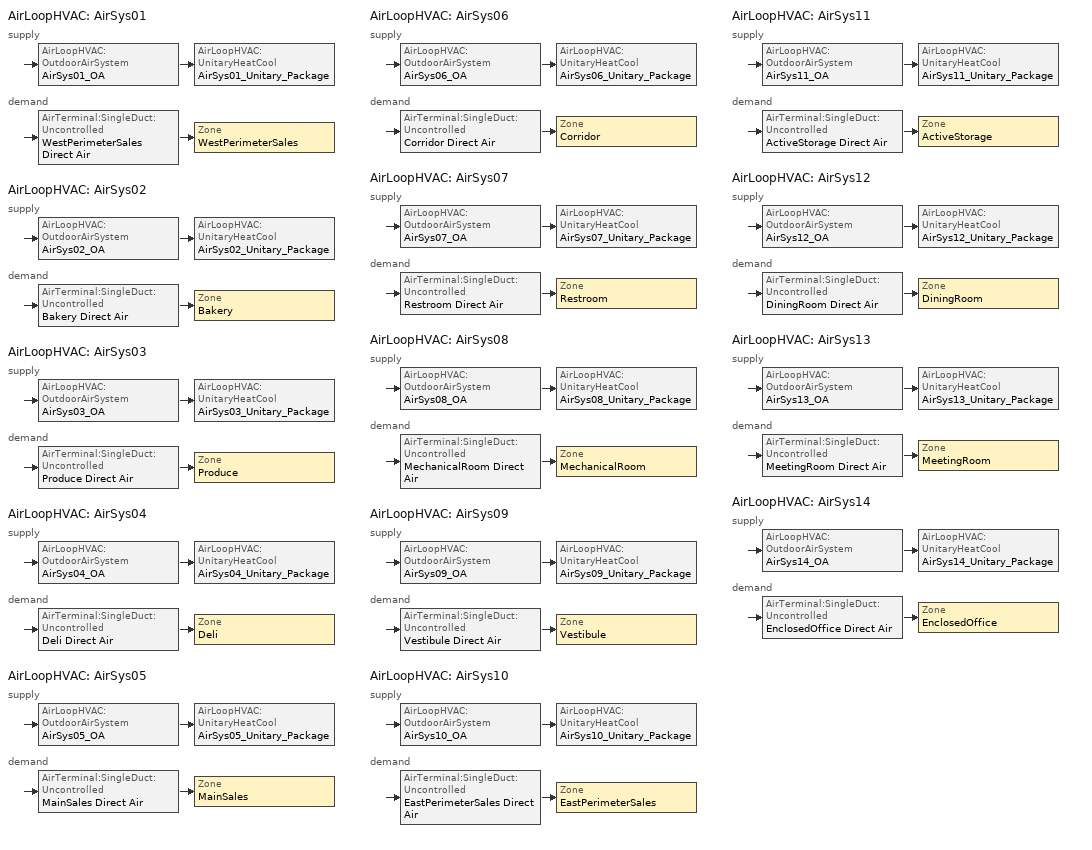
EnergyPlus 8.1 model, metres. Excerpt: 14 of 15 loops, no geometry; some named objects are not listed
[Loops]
AirLoopHVAC 'AirSys01'
 supply: AirLoopHVAC:OutdoorAirSystem 'AirSys01_OA' > AirLoopHVAC:UnitaryHeatCool 'AirSys01_Unitary_Package'
 demand: AirTerminal:SingleDuct:Uncontrolled 'WestPerimeterSales Direct Air' > Zone 'WestPerimeterSales'
AirLoopHVAC 'AirSys02'
 supply: AirLoopHVAC:OutdoorAirSystem 'AirSys02_OA' > AirLoopHVAC:UnitaryHeatCool 'AirSys02_Unitary_Package'
 demand: AirTerminal:SingleDuct:Uncontrolled 'Bakery Direct Air' > Zone 'Bakery'
AirLoopHVAC 'AirSys03'
 supply: AirLoopHVAC:OutdoorAirSystem 'AirSys03_OA' > AirLoopHVAC:UnitaryHeatCool 'AirSys03_Unitary_Package'
 demand: AirTerminal:SingleDuct:Uncontrolled 'Produce Direct Air' > Zone 'Produce'
AirLoopHVAC 'AirSys04'
 supply: AirLoopHVAC:OutdoorAirSystem 'AirSys04_OA' > AirLoopHVAC:UnitaryHeatCool 'AirSys04_Unitary_Package'
 demand: AirTerminal:SingleDuct:Uncontrolled 'Deli Direct Air' > Zone 'Deli'
AirLoopHVAC 'AirSys05'
 supply: AirLoopHVAC:OutdoorAirSystem 'AirSys05_OA' > AirLoopHVAC:UnitaryHeatCool 'AirSys05_Unitary_Package'
 demand: AirTerminal:SingleDuct:Uncontrolled 'MainSales Direct Air' > Zone 'MainSales'
AirLoopHVAC 'AirSys06'
 supply: AirLoopHVAC:OutdoorAirSystem 'AirSys06_OA' > AirLoopHVAC:UnitaryHeatCool 'AirSys06_Unitary_Package'
 demand: AirTerminal:SingleDuct:Uncontrolled 'Corridor Direct Air' > Zone 'Corridor'
AirLoopHVAC 'AirSys07'
 supply: AirLoopHVAC:OutdoorAirSystem 'AirSys07_OA' > AirLoopHVAC:UnitaryHeatCool 'AirSys07_Unitary_Package'
 demand: AirTerminal:SingleDuct:Uncontrolled 'Restroom Direct Air' > Zone 'Restroom'
AirLoopHVAC 'AirSys08'
 supply: AirLoopHVAC:OutdoorAirSystem 'AirSys08_OA' > AirLoopHVAC:UnitaryHeatCool 'AirSys08_Unitary_Package'
 demand: AirTerminal:SingleDuct:Uncontrolled 'MechanicalRoom Direct Air' > Zone 'MechanicalRoom'
AirLoopHVAC 'AirSys09'
 supply: AirLoopHVAC:OutdoorAirSystem 'AirSys09_OA' > AirLoopHVAC:UnitaryHeatCool 'AirSys09_Unitary_Package'
 demand: AirTerminal:SingleDuct:Uncontrolled 'Vestibule Direct Air' > Zone 'Vestibule'
AirLoopHVAC 'AirSys10'
 supply: AirLoopHVAC:OutdoorAirSystem 'AirSys10_OA' > AirLoopHVAC:UnitaryHeatCool 'AirSys10_Unitary_Package'
 demand: AirTerminal:SingleDuct:Uncontrolled 'EastPerimeterSales Direct Air' > Zone 'EastPerimeterSales'
AirLoopHVAC 'AirSys11'
 supply: AirLoopHVAC:OutdoorAirSystem 'AirSys11_OA' > AirLoopHVAC:UnitaryHeatCool 'AirSys11_Unitary_Package'
 demand: AirTerminal:SingleDuct:Uncontrolled 'ActiveStorage Direct Air' > Zone 'ActiveStorage'
AirLoopHVAC 'AirSys12'
 supply: AirLoopHVAC:OutdoorAirSystem 'AirSys12_OA' > AirLoopHVAC:UnitaryHeatCool 'AirSys12_Unitary_Package'
 demand: AirTerminal:SingleDuct:Uncontrolled 'DiningRoom Direct Air' > Zone 'DiningRoom'
AirLoopHVAC 'AirSys13'
 supply: AirLoopHVAC:OutdoorAirSystem 'AirSys13_OA' > AirLoopHVAC:UnitaryHeatCool 'AirSys13_Unitary_Package'
 demand: AirTerminal:SingleDuct:Uncontrolled 'MeetingRoom Direct Air' > Zone 'MeetingRoom'
AirLoopHVAC 'AirSys14'
 supply: AirLoopHVAC:OutdoorAirSystem 'AirSys14_OA' > AirLoopHVAC:UnitaryHeatCool 'AirSys14_Unitary_Package'
 demand: AirTerminal:SingleDuct:Uncontrolled 'EnclosedOffice Direct Air' > Zone 'EnclosedOffice'
[Sizing:Zone] Zone Cooling Design Supply Air Temperature Input Method=SupplyAirTemperature; Zone Cooling Design Supply Air Temperature {C}=14; Zone Heating Design Supply Air Temperature Input Method=SupplyAirTemperature; Zone Heating Design Supply Air Temperature {C}=40; Zone Cooling Design Supply Air Humidity Ratio {kgWater/kgDryAir}=0.0085; Zone Heating Design Supply Air Humidity Ratio {kgWater/kgDryAir}=0.008; Cooling Design Air Flow Method=DesignDay; Cooling Minimum Air Flow Fraction=0; Heating Design Air Flow Method=DesignDay; Heating Design Air Flow Rate {m3/s}=0
Name | Design Specification Outdoor Air Object
WestPerimeterSales | SZ DSOA WestPerimeterSales
Bakery | SZ DSOA Bakery
Produce | SZ DSOA Produce
Deli | SZ DSOA Deli
MainSales | SZ DSOA MainSales
Corridor | SZ DSOA Corridor
Restroom | SZ DSOA Restroom
MechanicalRoom | SZ DSOA MechanicalRoom
Vestibule | SZ DSOA Vestibule
EastPerimeterSales | SZ DSOA EastPerimeterSales
ActiveStorage | SZ DSOA ActiveStorage
DiningRoom | SZ DSOA DiningRoom
MeetingRoom | SZ DSOA MeetingRoom
EnclosedOffice | SZ DSOA EnclosedOffice
[DesignSpecification:OutdoorAir] Outdoor Air Method=Sum; Outdoor Air Flow Air Changes per Hour {1/hr}=0; Outdoor Air Flow Rate Fraction Schedule=MinOA_MotorizedDamper_Sched
Name | Outdoor Air Flow per Person {m3/s-person} | Outdoor Air Flow per Zone Floor Area {m3/s-m2} | Outdoor Air Flow per Zone {m3/s}
SZ DSOA WestPerimeterSales; SZ DSOA Produce; SZ DSOA MainSales; SZ DSOA EastPerimeterSales | 0 | 0.0015 | 0
SZ DSOA Bakery; SZ DSOA Deli | 0.0075 | 0 | 4.27112
SZ DSOA Corridor; SZ DSOA Vestibule | 0 | 0.00025 | 0
SZ DSOA Restroom | 0 | 0.0052 | 0
SZ DSOA MechanicalRoom | 0 | 0 | 0
SZ DSOA ActiveStorage | 0 | 0.00075 | 0
SZ DSOA DiningRoom; SZ DSOA MeetingRoom; SZ DSOA EnclosedOffice | 0.01 | 0 | 0
[ZoneControl:Thermostat] Control Type Schedule=Dual Zone Control Type Sched; Control Object Type 1=ThermostatSetpoint:DualSetpoint
Name | Zone or ZoneList | Control Name 1
WestPerimeterSales Thermostat | WestPerimeterSales | WestPerimeterSales DualSPSched
Bakery Thermostat | Bakery | Bakery DualSPSched
Produce Thermostat | Produce | Produce DualSPSched
Deli Thermostat | Deli | Deli DualSPSched
MainSales Thermostat | MainSales | MainSales DualSPSched
Corridor Thermostat | Corridor | Corridor DualSPSched
Restroom Thermostat | Restroom | Restroom DualSPSched
MechanicalRoom Thermostat | MechanicalRoom | MechanicalRoom DualSPSched
Vestibule Thermostat | Vestibule | Vestibule DualSPSched
EastPerimeterSales Thermostat | EastPerimeterSales | EastPerimeterSales DualSPSched
ActiveStorage Thermostat | ActiveStorage | ActiveStorage DualSPSched
DiningRoom Thermostat | DiningRoom | DiningRoom DualSPSched
MeetingRoom Thermostat | MeetingRoom | MeetingRoom DualSPSched
EnclosedOffice Thermostat | EnclosedOffice | EnclosedOffice DualSPSched
[ThermostatSetpoint:DualSetpoint]
Name | Heating Setpoint Temperature Schedule | Cooling Setpoint Temperature Schedule
WestPerimeterSales DualSPSched; Bakery DualSPSched; Produce DualSPSched; Deli DualSPSched; MainSales DualSPSched; Corridor DualSPSched; Restroom DualSPSched; MechanicalRoom DualSPSched; EastPerimeterSales DualSPSched; ActiveStorage DualSPSched; DiningRoom DualSPSched; MeetingRoom DualSPSched; EnclosedOffice DualSPSched | HtgSetP_Sch | ClgSetP_Sch
Vestibule DualSPSched | Vestibule_HtgSetP_Sch | Vestibule_ClgSetP_Sch
[Zone equipment]
WestPerimeterSales: WestPerimeterSales Direct Air
Bakery: Bakery Direct Air, Bakery Exhaust Fan
Produce: Produce Direct Air
Deli: Deli Direct Air, Deli Exhaust Fan
MainSales: MainSales Direct Air
Corridor: Corridor Direct Air
Restroom: Restroom Direct Air
MechanicalRoom: MechanicalRoom Direct Air
Vestibule: Vestibule Direct Air
EastPerimeterSales: EastPerimeterSales Direct Air
ActiveStorage: ActiveStorage Direct Air
DiningRoom: DiningRoom Direct Air
MeetingRoom: MeetingRoom Direct Air
EnclosedOffice: EnclosedOffice Direct Air
[AirTerminal:SingleDuct:Uncontrolled] Availability Schedule=ALWAYS_ON; Maximum Air Flow Rate {m3/s}=AUTOSIZE
WestPerimeterSales Direct Air; Bakery Direct Air; Produce Direct Air; Deli Direct Air; MainSales Direct Air; Corridor Direct Air; Restroom Direct Air; MechanicalRoom Direct Air; Vestibule Direct Air; EastPerimeterSales Direct Air; ActiveStorage Direct Air; DiningRoom Direct Air; MeetingRoom Direct Air; EnclosedOffice Direct Air
[SetpointManager:SingleZone:Reheat] Control Variable=Temperature; Minimum Supply Air Temperature {C}=10; Maximum Supply Air Temperature {C}=50
Name | Control Zone | Setpoint Node or NodeList
SupAirTemp MngrWestPerimeterSales | WestPerimeterSales | AirSys01 Supply Equipment Outlet Node
SupAirTemp MngrBakery | Bakery | AirSys02 Supply Equipment Outlet Node
SupAirTemp MngrProduce | Produce | AirSys03 Supply Equipment Outlet Node
SupAirTemp MngrDeli | Deli | AirSys04 Supply Equipment Outlet Node
SupAirTemp MngrMainSales | MainSales | AirSys05 Supply Equipment Outlet Node
SupAirTemp MngrCorridor | Corridor | AirSys06 Supply Equipment Outlet Node
SupAirTemp MngrRestroom | Restroom | AirSys07 Supply Equipment Outlet Node
SupAirTemp MngrMechanicalRoom | MechanicalRoom | AirSys08 Supply Equipment Outlet Node
SupAirTemp MngrVestibule | Vestibule | AirSys09 Supply Equipment Outlet Node
SupAirTemp MngrEastPerimeterSales | EastPerimeterSales | AirSys10 Supply Equipment Outlet Node
SupAirTemp MngrActiveStorage | ActiveStorage | AirSys11 Supply Equipment Outlet Node
SupAirTemp MngrDiningRoom | DiningRoom | AirSys12 Supply Equipment Outlet Node
SupAirTemp MngrMeetingRoom | MeetingRoom | AirSys13 Supply Equipment Outlet Node
SupAirTemp MngrEnclosedOffice | EnclosedOffice | AirSys14 Supply Equipment Outlet Node
[Fan:ZoneExhaust] Availability Schedule=MinOA_MotorizedDamper_Sched; Fan Total Efficiency=0.45; Pressure Rise {Pa}=125; Maximum Flow Rate {m3/s}=4.27112
Bakery Exhaust Fan; Deli Exhaust Fan
[AirLoopHVAC] Design Supply Air Flow Rate {m3/s}=AUTOSIZE
AirSys01; AirSys02; AirSys03; AirSys04; AirSys05; AirSys06; AirSys07; AirSys08; AirSys09; AirSys10; AirSys11; AirSys12; AirSys13; AirSys14
[Sizing:System] Type of Load to Size On=Sensible; Design Outdoor Air Flow Rate {m3/s}=AUTOSIZE; Minimum System Air Flow Ratio=1; Preheat Design Temperature {C}=7; Preheat Design Humidity Ratio {kgWater/kgDryAir}=0.008; Precool Design Temperature {C}=12.8; Precool Design Humidity Ratio {kgWater/kgDryAir}=0.008; Central Cooling Design Supply Air Temperature {C}=12.8; Central Heating Design Supply Air Temperature {C}=40; Sizing Option=NonCoincident; 100% Outdoor Air in Cooling=No; 100% Outdoor Air in Heating=No; Central Cooling Design Supply Air Humidity Ratio {kgWater/kgDryAir}=0.0085; Central Heating Design Supply Air Humidity Ratio {kgWater/kgDryAir}=0.008; Cooling Design Air Flow Method=DesignDay; Cooling Design Air Flow Rate {m3/s}=0; Heating Design Air Flow Method=DesignDay; Heating Design Air Flow Rate {m3/s}=0; System Outdoor Air Method=ZoneSum
AirSys01; AirSys02; AirSys03; AirSys04; AirSys05; AirSys06; AirSys07; AirSys08; AirSys09; AirSys10; AirSys11; AirSys12; AirSys13; AirSys14
[SetpointManager:MixedAir] Control Variable=Temperature
Name | Setpoint Node or NodeList
AirSys01_OAMixed Air Temp Manager | AirSys01_OA-AirSys01_Unitary_PackageNode
AirSys02_OAMixed Air Temp Manager | AirSys02_OA-AirSys02_Unitary_PackageNode
AirSys03_OAMixed Air Temp Manager | AirSys03_OA-AirSys03_Unitary_PackageNode
AirSys04_OAMixed Air Temp Manager | AirSys04_OA-AirSys04_Unitary_PackageNode
AirSys05_OAMixed Air Temp Manager | AirSys05_OA-AirSys05_Unitary_PackageNode
AirSys06_OAMixed Air Temp Manager | AirSys06_OA-AirSys06_Unitary_PackageNode
AirSys07_OAMixed Air Temp Manager | AirSys07_OA-AirSys07_Unitary_PackageNode
AirSys08_OAMixed Air Temp Manager | AirSys08_OA-AirSys08_Unitary_PackageNode
AirSys09_OAMixed Air Temp Manager | AirSys09_OA-AirSys09_Unitary_PackageNode
AirSys10_OAMixed Air Temp Manager | AirSys10_OA-AirSys10_Unitary_PackageNode
AirSys11_OAMixed Air Temp Manager | AirSys11_OA-AirSys11_Unitary_PackageNode
AirSys12_OAMixed Air Temp Manager | AirSys12_OA-AirSys12_Unitary_PackageNode
AirSys13_OAMixed Air Temp Manager | AirSys13_OA-AirSys13_Unitary_PackageNode
AirSys14_OAMixed Air Temp Manager | AirSys14_OA-AirSys14_Unitary_PackageNode
[Controller:OutdoorAir] Minimum Outdoor Air Flow Rate {m3/s}=AUTOSIZE; Maximum Outdoor Air Flow Rate {m3/s}=AUTOSIZE; Economizer Control Type=DifferentialDryBulb; Economizer Control Action Type=ModulateFlow; Economizer Maximum Limit Dry-Bulb Temperature {C}=28; Economizer Maximum Limit Enthalpy {J/kg}=64000; Economizer Minimum Limit Dry-Bulb Temperature {C}=-100; Lockout Type=NoLockout; Minimum Limit Type=FixedMinimum; Minimum Outdoor Air Schedule=MinOA_MotorizedDamper_Sched
Name | Mechanical Ventilation Controller
AirSys01_OA_Controller | AirSys01_OAMechanical Ventilation
AirSys02_OA_Controller | AirSys02_OAMechanical Ventilation
AirSys03_OA_Controller | AirSys03_OAMechanical Ventilation
AirSys04_OA_Controller | AirSys04_OAMechanical Ventilation
AirSys05_OA_Controller | AirSys05_OAMechanical Ventilation
AirSys06_OA_Controller | AirSys06_OAMechanical Ventilation
AirSys07_OA_Controller | AirSys07_OAMechanical Ventilation
AirSys08_OA_Controller | AirSys08_OAMechanical Ventilation
AirSys09_OA_Controller | AirSys09_OAMechanical Ventilation
AirSys10_OA_Controller | AirSys10_OAMechanical Ventilation
AirSys11_OA_Controller | AirSys11_OAMechanical Ventilation
AirSys12_OA_Controller | AirSys12_OAMechanical Ventilation
AirSys13_OA_Controller | AirSys13_OAMechanical Ventilation
AirSys14_OA_Controller | AirSys14_OAMechanical Ventilation
[Controller:MechanicalVentilation] Availability Schedule=ALWAYS_ON; Demand Controlled Ventilation=No; System Outdoor Air Method=VentilationRateProcedure
Name | Zone Name 1 | Design Specification Outdoor Air Object Name 1 | Design Specification Zone Air Distribution Object Name 1
AirSys01_OAMechanical Ventilation | WestPerimeterSales | SZ DSOA WestPerimeterSales | CM DSZAD WestPerimeterSales
AirSys02_OAMechanical Ventilation | Bakery | SZ DSOA Bakery | CM DSZAD Bakery
AirSys03_OAMechanical Ventilation | Produce | SZ DSOA Produce | CM DSZAD Produce
AirSys04_OAMechanical Ventilation | Deli | SZ DSOA Deli | CM DSZAD Deli
AirSys05_OAMechanical Ventilation | MainSales | SZ DSOA MainSales | CM DSZAD MainSales
AirSys06_OAMechanical Ventilation | Corridor | SZ DSOA Corridor | CM DSZAD Corridor
AirSys07_OAMechanical Ventilation | Restroom | SZ DSOA Restroom | CM DSZAD Restroom
AirSys08_OAMechanical Ventilation | MechanicalRoom | SZ DSOA MechanicalRoom | CM DSZAD MechanicalRoom
AirSys09_OAMechanical Ventilation | Vestibule | SZ DSOA Vestibule | CM DSZAD Vestibule
AirSys10_OAMechanical Ventilation | EastPerimeterSales | SZ DSOA EastPerimeterSales | CM DSZAD EastPerimeterSales
AirSys11_OAMechanical Ventilation | ActiveStorage | SZ DSOA ActiveStorage | CM DSZAD ActiveStorage
AirSys12_OAMechanical Ventilation | DiningRoom | SZ DSOA DiningRoom | CM DSZAD DiningRoom
AirSys13_OAMechanical Ventilation | MeetingRoom | SZ DSOA MeetingRoom | CM DSZAD MeetingRoom
AirSys14_OAMechanical Ventilation | EnclosedOffice | SZ DSOA EnclosedOffice | CM DSZAD EnclosedOffice
[DesignSpecification:ZoneAirDistribution] Zone Air Distribution Effectiveness in Cooling Mode=1; Zone Air Distribution Effectiveness in Heating Mode=1
CM DSZAD WestPerimeterSales; CM DSZAD Bakery; CM DSZAD Produce; CM DSZAD Deli; CM DSZAD MainSales; CM DSZAD Corridor; CM DSZAD Restroom; CM DSZAD MechanicalRoom; CM DSZAD Vestibule; CM DSZAD EastPerimeterSales; CM DSZAD ActiveStorage; CM DSZAD DiningRoom; CM DSZAD MeetingRoom; CM DSZAD EnclosedOffice
[AirLoopHVAC:UnitaryHeatCool] Availability Schedule=ALWAYS_ON; Supply Air Fan Operating Mode Schedule=AlWAYS_ON; Maximum Supply Air Temperature {C}=AUTOSIZE; Supply Air Flow Rate During Cooling Operation {m3/s}=AUTOSIZE; Supply Air Flow Rate During Heating Operation {m3/s}=AUTOSIZE; Supply Air Flow Rate When No Cooling or Heating is Needed {m3/s}=AUTOSIZE; Fan Placement=BlowThrough; Dehumidification Control Type=CoolReheat
Name | Controlling Zone or Thermostat Location | Supply Fan | Heating Coil | Cooling Coil | Reheat Coil
AirSys01_Unitary_Package | WestPerimeterSales | AirSys01_Unitary_Package_fan | AirSys01_Unitary_Package_HeatCoil | AirSys01_Unitary_Package_CoolCoil | AirSys01_Unitary_Package_ReheatCoil
AirSys02_Unitary_Package | Bakery | AirSys02_Unitary_Package_fan | AirSys02_Unitary_Package_HeatCoil | AirSys02_Unitary_Package_CoolCoil | AirSys02_Unitary_Package_ReheatCoil
AirSys03_Unitary_Package | Produce | AirSys03_Unitary_Package_fan | AirSys03_Unitary_Package_HeatCoil | AirSys03_Unitary_Package_CoolCoil | AirSys03_Unitary_Package_ReheatCoil
AirSys04_Unitary_Package | Deli | AirSys04_Unitary_Package_fan | AirSys04_Unitary_Package_HeatCoil | AirSys04_Unitary_Package_CoolCoil | AirSys04_Unitary_Package_ReheatCoil
AirSys05_Unitary_Package | MainSales | AirSys05_Unitary_Package_fan | AirSys05_Unitary_Package_HeatCoil | AirSys05_Unitary_Package_CoolCoil | AirSys05_Unitary_Package_ReheatCoil
AirSys06_Unitary_Package | Corridor | AirSys06_Unitary_Package_fan | AirSys06_Unitary_Package_HeatCoil | AirSys06_Unitary_Package_CoolCoil | AirSys06_Unitary_Package_ReheatCoil
AirSys07_Unitary_Package | Restroom | AirSys07_Unitary_Package_fan | AirSys07_Unitary_Package_HeatCoil | AirSys07_Unitary_Package_CoolCoil | AirSys07_Unitary_Package_ReheatCoil
AirSys08_Unitary_Package | MechanicalRoom | AirSys08_Unitary_Package_fan | AirSys08_Unitary_Package_HeatCoil | AirSys08_Unitary_Package_CoolCoil | AirSys08_Unitary_Package_ReheatCoil
AirSys09_Unitary_Package | Vestibule | AirSys09_Unitary_Package_fan | AirSys09_Unitary_Package_HeatCoil | AirSys09_Unitary_Package_CoolCoil | AirSys09_Unitary_Package_ReheatCoil
AirSys10_Unitary_Package | EastPerimeterSales | AirSys10_Unitary_Package_fan | AirSys10_Unitary_Package_HeatCoil | AirSys10_Unitary_Package_CoolCoil | AirSys10_Unitary_Package_ReheatCoil
AirSys11_Unitary_Package | ActiveStorage | AirSys11_Unitary_Package_fan | AirSys11_Unitary_Package_HeatCoil | AirSys11_Unitary_Package_CoolCoil | AirSys11_Unitary_Package_ReheatCoil
AirSys12_Unitary_Package | DiningRoom | AirSys12_Unitary_Package_fan | AirSys12_Unitary_Package_HeatCoil | AirSys12_Unitary_Package_CoolCoil | AirSys12_Unitary_Package_ReheatCoil
AirSys13_Unitary_Package | MeetingRoom | AirSys13_Unitary_Package_fan | AirSys13_Unitary_Package_HeatCoil | AirSys13_Unitary_Package_CoolCoil | AirSys13_Unitary_Package_ReheatCoil
AirSys14_Unitary_Package | EnclosedOffice | AirSys14_Unitary_Package_fan | AirSys14_Unitary_Package_HeatCoil | AirSys14_Unitary_Package_CoolCoil | AirSys14_Unitary_Package_ReheatCoil
[Fan:OnOff] Availability Schedule=HVACOperationSchd; Fan Total Efficiency=0.318; Pressure Rise {Pa}=530; Maximum Flow Rate {m3/s}=AUTOSIZE; Motor Efficiency=0.9; Motor In Airstream Fraction=1
AirSys01_Unitary_Package_fan; AirSys02_Unitary_Package_fan; AirSys03_Unitary_Package_fan; AirSys04_Unitary_Package_fan; AirSys05_Unitary_Package_fan; AirSys06_Unitary_Package_fan; AirSys07_Unitary_Package_fan; AirSys08_Unitary_Package_fan; AirSys09_Unitary_Package_fan; AirSys10_Unitary_Package_fan; AirSys11_Unitary_Package_fan; AirSys12_Unitary_Package_fan; AirSys13_Unitary_Package_fan; AirSys14_Unitary_Package_fan
[Coil:Heating:Gas] Availability Schedule=ALWAYS_ON; Gas Burner Efficiency=0.8; Nominal Capacity {W}=AUTOSIZE
AirSys01_Unitary_Package_HeatCoil; AirSys02_Unitary_Package_HeatCoil; AirSys03_Unitary_Package_HeatCoil; AirSys04_Unitary_Package_HeatCoil; AirSys05_Unitary_Package_HeatCoil; AirSys06_Unitary_Package_HeatCoil; AirSys07_Unitary_Package_HeatCoil; AirSys08_Unitary_Package_HeatCoil; AirSys09_Unitary_Package_HeatCoil; AirSys10_Unitary_Package_HeatCoil; AirSys11_Unitary_Package_HeatCoil; AirSys12_Unitary_Package_HeatCoil; AirSys13_Unitary_Package_HeatCoil; AirSys14_Unitary_Package_HeatCoil
[Coil:Cooling:DX:SingleSpeed] Availability Schedule=ALWAYS_ON; Gross Rated Total Cooling Capacity {W}=AUTOSIZE; Gross Rated Sensible Heat Ratio=AUTOSIZE; Gross Rated Cooling COP {W/W}=3.69; Rated Air Flow Rate {m3/s}=AUTOSIZE; Total Cooling Capacity Function of Temperature Curve=Cool-Cap-fT; Total Cooling Capacity Function of Flow Fraction Curve=ConstantCubic; Energy Input Ratio Function of Temperature Curve=Cool-EIR-fT; Energy Input Ratio Function of Flow Fraction Curve=ConstantCubic; Part Load Fraction Correlation Curve=Cool-PLF-fPLR
AirSys01_Unitary_Package_CoolCoil; AirSys02_Unitary_Package_CoolCoil; AirSys03_Unitary_Package_CoolCoil; AirSys04_Unitary_Package_CoolCoil; AirSys05_Unitary_Package_CoolCoil; AirSys06_Unitary_Package_CoolCoil; AirSys07_Unitary_Package_CoolCoil; AirSys08_Unitary_Package_CoolCoil; AirSys09_Unitary_Package_CoolCoil; AirSys10_Unitary_Package_CoolCoil; AirSys11_Unitary_Package_CoolCoil; AirSys12_Unitary_Package_CoolCoil; AirSys13_Unitary_Package_CoolCoil; AirSys14_Unitary_Package_CoolCoil
[Coil:Heating:Electric] Availability Schedule=Always_On; Efficiency=1; Nominal Capacity {W}=AutoSize
AirSys01_Unitary_Package_ReheatCoil; AirSys02_Unitary_Package_ReheatCoil; AirSys03_Unitary_Package_ReheatCoil; AirSys04_Unitary_Package_ReheatCoil; AirSys05_Unitary_Package_ReheatCoil; AirSys06_Unitary_Package_ReheatCoil; AirSys07_Unitary_Package_ReheatCoil; AirSys08_Unitary_Package_ReheatCoil; AirSys09_Unitary_Package_ReheatCoil; AirSys10_Unitary_Package_ReheatCoil; AirSys11_Unitary_Package_ReheatCoil; AirSys12_Unitary_Package_ReheatCoil; AirSys13_Unitary_Package_ReheatCoil; AirSys14_Unitary_Package_ReheatCoil
[Refrigeration:CaseAndWalkInList]
Name | Case or WalkIn Name 1 | Case or WalkIn Name 2 | Case or WalkIn Name 3 | Case or WalkIn Name 4 | Case or WalkIn Name 5 | Case or WalkIn Name 6 | Case or WalkIn Name 7 | Case or WalkIn Name 8 | Case or WalkIn Name 9 | Case or WalkIn Name 10 | Case or WalkIn Name 11 | Case or WalkIn Name 12 | Case or WalkIn Name 13 | Case or WalkIn Name 14 | Case or WalkIn Name 15 | Case or WalkIn Name 16 | Case or WalkIn Name 17
Rack A Case and Walk-In List | A00 Offset Case | A01 Ice Cream Reach-Ins | A02 Ice Cream Reach-Ins | A03 Ice Cream Reach-Ins | A04 Ice Cream Coffins | A05 Grocery Freezer
Rack B Case and Walk-In List | B00 Offset Case | B01 Frozen Food Reach-Ins | B02 Frozen Food Reach-Ins | B03 Frozen Food Reach-Ins | B04 Bakery Freezer
Rack C Case and Walk-In List | C00 Offset Case | C01 Deli Cases | C02 Deli Cases | C03 Deli Cases | C04 Dairy Cases | C05 Dairy Cases | C06 Meat Cases | C07 Meat Cases | C08 Meat Cases | C09 Service Meat Cases | C10 Dairy Cooler | C11 Beer Cooler
Rack D Case and Walk-In List | D00 Offset Case | D01 Beverage Cases | D02 Service Deli Cases | D03 Salad Cases | D04 Produce Cases | D05 Produce Cases | D06 Produce Islands | D07 Floral Cases | D08 Service Bakery Cases | D09 Prepared Foods Cases | D10 Prepared Foods Cases | D11 Meat Cooler | D12 Meat Prep | D13 Bloom Box | D14 Deli Cooler | D15 Produce Cooler | D16 Fish Cooler
[Refrigeration:Case] Availability Schedule=Always_On; Zone=MainSales; Rated Ambient Temperature {C}=23.9; Rated Ambient Relative Humidity {percent}=55; Latent Case Credit Curve Type=DewpointMethod; Case Lighting Schedule=Always_On; Under Case HVAC Return Air Fraction=0
Name | Rated Total Cooling Capacity per Unit Length {W/m} | Rated Latent Heat Ratio | Rated Runtime Fraction | Case Length {m} | Case Operating Temperature {C} | Latent Case Credit Curve | Standard Case Fan Power per Unit Length {W/m} | Operating Case Fan Power per Unit Length {W/m} | Standard Case Lighting Power per Unit Length {W/m} | Installed Case Lighting Power per Unit Length {W/m} | Fraction of Lighting Energy to Case | Case Anti-Sweat Heater Power per Unit Length {W/m} | Minimum Anti-Sweat Heater Power per Unit Length {W/m} | Anti-Sweat Heater Control Type | Fraction of Anti-Sweat Heater Energy to Case | Case Defrost Power per Unit Length {W/m} | Case Defrost Type | Case Defrost Schedule | Case Defrost Drip-Down Schedule | Defrost Energy Correction Curve Type | Defrost Energy Correction Curve | Refrigerated Case Restocking Schedule | Case Credit Fraction Schedule | Design Evaporator Temperature or Brine Inlet Temperature {C}
A01 Ice Cream Reach-Ins | 617.5 | 0.1 | 0.85 | 14.6 | -24.4 | Glass Door Latent Curve | 70.2 | 70.2 | 99.1 | 99.1 | 0.5 | 286.9 | 286.9 | Constant | 0.7 | 1221.5 | ElectricwithTemperatureTermination | A01 Defrost Sch | A01 Drip-Down Sch | DewpointMethod | Glass Door Defrost Curve | Always_Off | Always_On | -28.3
A02 Ice Cream Reach-Ins | 617.5 | 0.1 | 0.85 | 14.6 | -24.4 | Glass Door Latent Curve | 70.2 | 70.2 | 99.1 | 99.1 | 0.5 | 286.9 | 286.9 | Constant | 0.7 | 1221.5 | ElectricwithTemperatureTermination | A02 Defrost Sch | A02 Drip-Down Sch | DewpointMethod | Glass Door Defrost Curve | Always_Off | Always_On | -28.3
A03 Ice Cream Reach-Ins | 617.5 | 0.1 | 0.85 | 14.6 | -24.4 | Glass Door Latent Curve | 70.2 | 70.2 | 99.1 | 99.1 | 0.5 | 286.9 | 286.9 | Constant | 0.7 | 1221.5 | ElectricwithTemperatureTermination | A03 Defrost Sch | A03 Drip-Down Sch | DewpointMethod | Glass Door Defrost Curve | Always_Off | Always_On | -28.3
A04 Ice Cream Coffins | 695.5 | 0.15 | 0.85 | 2.4 | -24.4 | Coffin Latent Curve | 23.6 | 23.6 | 0 | 0 | 0.5 | 254.6 | 254.6 | Constant | 0.7 | 1430.4 | ElectricwithTemperatureTermination | A04 Defrost Sch | A04 Drip-Down Sch | DewpointMethod | Coffin Defrost Curve | Always_Off | Always_On | -28.9
B01 Frozen Food Reach-Ins | 583.8 | 0.1 | 0.85 | 13.8 | -20.6 | Glass Door Latent Curve | 70.2 | 70.2 | 99.1 | 99.1 | 0.5 | 286.9 | 286.9 | Constant | 0.7 | 1221.5 | ElectricwithTemperatureTermination | B01 Defrost Sch | B01 Drip-Down Sch | DewpointMethod | Glass Door Defrost Curve | Always_Off | Always_On | -23.9
B02 Frozen Food Reach-Ins | 583.8 | 0.1 | 0.85 | 13.8 | -20.6 | Glass Door Latent Curve | 70.2 | 70.2 | 99.1 | 99.1 | 0.5 | 286.9 | 286.9 | Constant | 0.7 | 1221.5 | ElectricwithTemperatureTermination | B02 Defrost Sch | B02 Drip-Down Sch | DewpointMethod | Glass Door Defrost Curve | Always_Off | Always_On | -23.9
B03 Frozen Food Reach-Ins | 583.8 | 0.1 | 0.85 | 13.8 | -20.6 | Glass Door Latent Curve | 70.2 | 70.2 | 99.1 | 99.1 | 0.5 | 286.9 | 286.9 | Constant | 0.7 | 1221.5 | ElectricwithTemperatureTermination | B03 Defrost Sch | B03 Drip-Down Sch | DewpointMethod | Glass Door Defrost Curve | Always_Off | Always_On | -23.9
C01 Deli Cases | 1437.5 | 0.3 | 0.85 | 8.5 | -0.6 | Open Latent Curve | 43.1 | 43.1 | 72.6 | 72.6 | 0.5 | 0 | 0 | None | 0.7 | 0 | OffCycle | C01 Defrost Sch | C01 Drip-Down Sch | None |  | Always_Off | Always_On | -6.1
C02 Deli Cases | 1437.5 | 0.3 | 0.85 | 8.5 | -0.6 | Open Latent Curve | 43.1 | 43.1 | 72.6 | 72.6 | 0.5 | 0 | 0 | None | 0.7 | 0 | OffCycle | C02 Defrost Sch | C02 Drip-Down Sch | None |  | Always_Off | Always_On | -6.1
C03 Deli Cases | 1437.5 | 0.3 | 0.85 | 8.5 | -0.6 | Open Latent Curve | 43.1 | 43.1 | 72.6 | 72.6 | 0.5 | 0 | 0 | None | 0.7 | 0 | OffCycle | C03 Defrost Sch | C03 Drip-Down Sch | None |  | Always_Off | Always_On | -6.1
C04 Dairy Cases | 1437.5 | 0.3 | 0.85 | 7.3 | -0.6 | Open Latent Curve | 43.1 | 43.1 | 72.6 | 72.6 | 0.5 | 0 | 0 | None | 0.7 | 0 | OffCycle | C04 Defrost Sch | C04 Drip-Down Sch | None |  | Always_Off | Always_On | -6.1
C05 Dairy Cases | 1437.5 | 0.3 | 0.85 | 6.1 | -0.6 | Open Latent Curve | 43.1 | 43.1 | 72.6 | 72.6 | 0.5 | 0 | 0 | None | 0.7 | 0 | OffCycle | C05 Defrost Sch | C05 Drip-Down Sch | None |  | Always_Off | Always_On | -6.1
C06 Meat Cases | 1437.5 | 0.3 | 0.85 | 6.1 | -0.6 | Open Latent Curve | 43.1 | 43.1 | 72.6 | 72.6 | 0.5 | 0 | 0 | None | 0.7 | 0 | OffCycle | C06 Defrost Sch | C06 Drip-Down Sch | None |  | Always_Off | Always_On | -6.1
C07 Meat Cases | 1437.5 | 0.3 | 0.85 | 6.1 | -0.6 | Open Latent Curve | 43.1 | 43.1 | 72.6 | 72.6 | 0.5 | 0 | 0 | None | 0.7 | 0 | OffCycle | C07 Defrost Sch | C07 Drip-Down Sch | None |  | Always_Off | Always_On | -6.1
C08 Meat Cases | 1274 | 0.3 | 0.85 | 6.1 | -2.2 | Open Latent Curve | 86.1 | 86.1 | 72.6 | 72.6 | 0.5 | 0 | 0 | None | 0.7 | 0 | OffCycle | C08 Defrost Sch | C08 Drip-Down Sch | None |  | Always_Off | Always_On | -7.8
C09 Service Meat Cases | 403.8 | 0.1 | 0.85 | 6.1 | -4.4 | Glass Door Latent Curve | 32 | 32 | 71.4 | 71.4 | 0.5 | 0 | 0 | None | 0.7 | 0 | OffCycle | C09 Defrost Sch | C09 Drip-Down Sch | None |  | Always_Off | Always_On | -7.8
D01 Beverage Cases | 1437.5 | 0.3 | 0.85 | 4.9 | -0.6 | Open Latent Curve | 43.1 | 43.1 | 72.6 | 72.6 | 0.5 | 0 | 0 | None | 0.7 | 0 | OffCycle | D01 Defrost Sch | D01 Drip-Down Sch | None |  | Always_Off | Always_On | -6.1
D02 Service Deli Cases | 403.8 | 0.1 | 0.85 | 13.4 | -4.4 | Glass Door Latent Curve | 32 | 32 | 71.4 | 71.4 | 0.5 | 0 | 0 | None | 0.7 | 0 | OffCycle | D02 Defrost Sch | D02 Drip-Down Sch | None |  | Always_Off | Always_On | -7.8
D03 Salad Cases | 1437.5 | 0.3 | 0.85 | 7.3 | -0.6 | Open Latent Curve | 43.1 | 43.1 | 72.6 | 72.6 | 0.5 | 0 | 0 | None | 0.7 | 0 | OffCycle | D03 Defrost Sch | D03 Drip-Down Sch | None |  | Always_Off | Always_On | -6.1
D04 Produce Cases | 1437.5 | 0.3 | 0.85 | 7.3 | -0.6 | Open Latent Curve | 43.1 | 43.1 | 72.6 | 72.6 | 0.5 | 0 | 0 | None | 0.7 | 0 | OffCycle | D04 Defrost Sch | D04 Drip-Down Sch | None |  | Always_Off | Always_On | -6.1
D05 Produce Cases | 1475.9 | 0.3 | 0.85 | 7.3 | -1.7 | Open Latent Curve | 86.1 | 86.1 | 72.6 | 72.6 | 0.5 | 0 | 0 | None | 0.7 | 0 | OffCycle | D05 Defrost Sch | D05 Drip-Down Sch | None |  | Always_Off | Always_On | -6.1
D06 Produce Islands | 1182.7 | 0.15 | 0.85 | 11 | 1.1 | Coffin Latent Curve | 50.9 | 50.9 | 0 | 0 | 0.5 | 0 | 0 | None | 0.7 | 0 | OffCycle | D06 Defrost Sch | D06 Drip-Down Sch | None |  | Always_Off | Always_On | -6.1
D07 Floral Cases | 1437.5 | 0.3 | 0.85 | 3.7 | -0.6 | Open Latent Curve | 43.1 | 43.1 | 72.6 | 72.6 | 0.5 | 0 | 0 | None | 0.7 | 0 | OffCycle | D07 Defrost Sch | D07 Drip-Down Sch | None |  | Always_Off | Always_On | -6.1
D08 Service Bakery Cases | 403.8 | 0.1 | 0.85 | 2.4 | -4.4 | Glass Door Latent Curve | 32 | 32 | 71.4 | 71.4 | 0.5 | 0 | 0 | None | 0.7 | 0 | OffCycle | D08 Defrost Sch | D08 Drip-Down Sch | None |  | Always_Off | Always_On | -7.8
D09 Prepared Foods Cases | 1139.4 | 0.3 | 0.85 | 8.5 | -2.8 | Open Latent Curve | 32 | 32 | 72.6 | 72.6 | 0.5 | 36.9 | 36.9 | None | 0.7 | 0 | OffCycle | D09 Defrost Sch | D09 Drip-Down Sch | None |  | Always_Off | Always_On | -6.1
D10 Prepared Foods Cases | 1139.4 | 0.3 | 0.85 | 8.5 | -2.8 | Open Latent Curve | 32 | 32 | 72.6 | 72.6 | 0.5 | 36.9 | 36.9 | None | 0.7 | 0 | OffCycle | D10 Defrost Sch | D10 Drip-Down Sch | None |  | Always_Off | Always_On | -6.1
A00 Offset Case; B00 Offset Case | 1 | 0 | 1 | 1 | -27.8 | Glass Door Latent Curve | 0 | 0 | 0 | 0 | 0 | 0 | 0 | None | 0 | 0 | None |  |  | None |  |  |  | -32.8
C00 Offset Case; D00 Offset Case | 1 | 0 | 1 | 1 | -3.9 | Glass Door Latent Curve | 0 | 0 | 0 | 0 | 0 | 0 | 0 | None | 0 | 0 | None |  |  | None |  |  |  | -8.9
[Refrigeration:WalkIn] Availability Schedule=Always_On; Rated Circulation Fan Power {W}=0; Lighting Schedule=Always_On; Temperature Termination Defrost Fraction to Ice=0.7; Restocking Schedule=Always_Off; Glass Reach In Door U Value Facing Zone 1 {W/m2-K}=2.27; Height of Stocking Doors Facing Zone 1 {m}=2.1
Name | Rated Coil Cooling Capacity {W} | Operating Temperature {C} | Rated Cooling Source Temperature {C} | Rated Total Heating Power {W} | Heating Power Schedule | Rated Cooling Coil Fan Power {W} | Rated Total Lighting Power {W} | Defrost Type | Defrost Control Type | Defrost Schedule | Defrost Drip-Down Schedule | Defrost Power {W} | Insulated Floor Surface Area {m2} | Insulated Floor U-Value {W/m2-K} | Zone Name 1 | Total Insulated Surface Area Facing Zone 1 {m2} | Insulated Surface U-Value Facing Zone 1 {W/m2-K} | Area of Glass Reach In Doors Facing Zone 1 {m2} | Height of Glass Reach In Doors Facing Zone 1 {m} | Area of Stocking Doors Facing Zone 1 {m2} | Stocking Door U Value Facing Zone 1 {W/m2-K} | Stocking Door Opening Schedule Name Facing Zone 1 | Stocking Door Opening Protection Type Facing Zone 1 | Glass Reach In Door Opening Schedule Name Facing Zone 1
A05 Grocery Freezer | 8826 | -26.1 | -31.7 | 242 | Always_Off | 825 | 258.75 | Electric | TemperatureTermination | A05 Defrost Sch | A05 Drip-Down Sch | 7750 | 48.1 | 0.2 | ActiveStorage | 138.5 | 0.18 | 0 | 0 | 3.3 | 0.18 | Walk-In Door Sch | StripCurtain
B04 Bakery Freezer | 3030 | -26.1 | -31.7 | 242 | Always_Off | 488 | 61.75 | Electric | TemperatureTermination | B04 Defrost Sch | B04 Drip-Down Sch | 3600 | 11.5 | 0.2 | Bakery | 52.6 | 0.18 | 0 | 0 | 3.3 | 0.18 | Walk-In Door Sch | None
C10 Dairy Cooler | 12626 | -3.9 | 1.7 | 0 |  | 680 | 331.378 | OffCycle | TimeSchedule | C10 Defrost Sch | C10 Drip-Down Sch | 0 | 61.6 | 2.27 | ActiveStorage | 165.1 | 0.23 | 19 | 1.8 | 3.3 | 0.23 | Walk-In Door Sch | StripCurtain | Always_Off
C11 Beer Cooler | 10460 | -3.9 | 1.7 | 0 |  | 408 | 238.63 | OffCycle | TimeSchedule | C11 Defrost Sch | C11 Drip-Down Sch | 0 | 44.3 | 2.27 | ActiveStorage | 139.6 | 0.23 | 17.6 | 1.8 | 3.3 | 0.23 | Always_Off | StripCurtain | Always_Off
D11 Meat Cooler | 7284 | -3.9 | 1.7 | 0 |  | 550 | 203 | Electric | TemperatureTermination | D11 Defrost Sch | D11 Drip-Down Sch | 5350 | 37.7 | 2.27 | ActiveStorage | 116.2 | 0.23 | 0 | 0 | 3.3 | 0.23 | Walk-In Door Sch | StripCurtain
D12 Meat Prep | 9594 | -3.9 | 12.8 | 0 |  | 540 | 300 | OffCycle | TimeSchedule | D12 Defrost Sch | D12 Drip-Down Sch | 0 | 55.7 | 2.27 | Deli | 147.1 | 0.23 | 0 | 0 | 6.5 | 0.23 | Walk-In Door Sch | StripCurtain
D13 Bloom Box | 2026 | -3.9 | 1.7 | 0 |  | 244 | 33.335 | Electric | TemperatureTermination | D13 Defrost Sch | D13 Drip-Down Sch | 1800 | 6.2 | 2.27 | ActiveStorage | 36.6 | 0.23 | 0 | 0 | 3.3 | 0.23 | Walk-In Door Sch | StripCurtain
D14 Deli Cooler | 3006 | -3.9 | 1.7 | 0 |  | 136 | 58.7475 | OffCycle | TimeSchedule | D14 Defrost Sch | D14 Drip-Down Sch | 0 | 10.9 | 2.27 | Deli | 52.6 | 0.23 | 0 | 0 | 3.3 | 0.23 | Walk-In Door Sch | StripCurtain
D15 Produce Cooler | 7071 | -3.9 | 1.7 | 0 |  | 340 | 201.108 | OffCycle | TimeSchedule | D15 Defrost Sch | D15 Drip-Down Sch | 0 | 37.3 | 2.27 | ActiveStorage | 112.1 | 0.23 | 0 | 0 | 6.5 | 0.23 | Walk-In Door Sch | StripCurtain
D16 Fish Cooler | 2158 | -3.9 | 1.7 | 0 |  | 244 | 36.75 | Electric | TemperatureTermination | D16 Defrost Sch | D16 Drip-Down Sch | 1800 | 6.9 | 2.27 | ActiveStorage | 38.7 | 0.23 | 0 | 0 | 3.3 | 0.23 | Walk-In Door Sch | StripCurtain
[Refrigeration:System] Minimum Condensing Temperature {C}=26.7; Refrigeration System Working Fluid Type=R404A; Suction Temperature Control Type=ConstantSuctionTemperature; Sum UA Suction Piping {W/K}=5.8; Suction Piping Zone=MainSales; Number of Compressor Stages=1; Intercooler Type=None
Name | Refrigerated Case or Walkin or CaseAndWalkInList | Refrigeration Condenser | Compressor or CompressorList
Rack A | Rack A Case and Walk-In List | Rack A Condenser | Rack A Compressor List
Rack B | Rack B Case and Walk-In List | Rack B Condenser | Rack B Compressor List
Rack C | Rack C Case and Walk-In List | Rack C Condenser | Rack C Compressor List
Rack D | Rack D Case and Walk-In List | Rack D Condenser | Rack D Compressor List
[Refrigeration:CompressorList]
Name | Refrigeration Compressor Name 1 | Refrigeration Compressor Name 2 | Refrigeration Compressor Name 3 | Refrigeration Compressor Name 4 | Refrigeration Compressor Name 5 | Refrigeration Compressor Name 6 | Refrigeration Compressor Name 7 | Refrigeration Compressor Name 8 | Refrigeration Compressor Name 9 | Refrigeration Compressor Name 10 | Refrigeration Compressor Name 11 | Refrigeration Compressor Name 12 | Refrigeration Compressor Name 13 | Refrigeration Compressor Name 14 | Refrigeration Compressor Name 15 | Refrigeration Compressor Name 16 | Refrigeration Compressor Name 17 | Refrigeration Compressor Name 18 | Refrigeration Compressor Name 19 | Refrigeration Compressor Name 20
Rack A Compressor List | Rack A Compressor 1 | Rack A Compressor 2 | Rack A Compressor 3 | Rack A Compressor 4 | Rack A Compressor 5 | Rack A Compressor 6 | Rack A Compressor 7 | Rack A Compressor 8 | Rack A Compressor 9 | Rack A Compressor 10 | Rack A Compressor 11 | Rack A Compressor 12 | Rack A Compressor 13 | Rack A Compressor 14 | Rack A Compressor 15 | Rack A Compressor 16 | Rack A Compressor 17 | Rack A Compressor 18 | Rack A Compressor 19 | Rack A Compressor 20
Rack B Compressor List | Rack B Compressor 1 | Rack B Compressor 2 | Rack B Compressor 3 | Rack B Compressor 4 | Rack B Compressor 5 | Rack B Compressor 6 | Rack B Compressor 7 | Rack B Compressor 8 | Rack B Compressor 9 | Rack B Compressor 10 | Rack B Compressor 11 | Rack B Compressor 12 | Rack B Compressor 13 | Rack B Compressor 14 | Rack B Compressor 15 | Rack B Compressor 16 | Rack B Compressor 17 | Rack B Compressor 18 | Rack B Compressor 19 | Rack B Compressor 20
Rack C Compressor List | Rack C Compressor 1 | Rack C Compressor 2 | Rack C Compressor 3 | Rack C Compressor 4 | Rack C Compressor 5 | Rack C Compressor 6 | Rack C Compressor 7 | Rack C Compressor 8 | Rack C Compressor 9 | Rack C Compressor 10 | Rack C Compressor 11 | Rack C Compressor 12 | Rack C Compressor 13 | Rack C Compressor 14 | Rack C Compressor 15 | Rack C Compressor 16 | Rack C Compressor 17 | Rack C Compressor 18 | Rack C Compressor 19 | Rack C Compressor 20
Rack D Compressor List | Rack D Compressor 1 | Rack D Compressor 2 | Rack D Compressor 3 | Rack D Compressor 4 | Rack D Compressor 5 | Rack D Compressor 6 | Rack D Compressor 7 | Rack D Compressor 8 | Rack D Compressor 9 | Rack D Compressor 10 | Rack D Compressor 11 | Rack D Compressor 12 | Rack D Compressor 13 | Rack D Compressor 14 | Rack D Compressor 15 | Rack D Compressor 16 | Rack D Compressor 17 | Rack D Compressor 18 | Rack D Compressor 19 | Rack D Compressor 20
[Refrigeration:Condenser:AirCooled] Rated Subcooling Temperature Difference {deltaC}=0; Condenser Fan Speed Control Type=Fixed; Minimum Fan Air Flow Ratio=0.1
Name | Rated Effective Total Heat Rejection Rate Curve | Rated Fan Power {W}
Rack A Condenser | Rack A Cond Curve | 3877.33
Rack B Condenser | Rack B Cond Curve | 2804.18
Rack C Condenser | Rack C Cond Curve | 9194.47
Rack D Condenser | Rack D Cond Curve | 9808.31
[Schedule:Compact]
ALWAYS_ON: Through: 12/31, For: AllDays, Until: 24:00, 1
ALWAYS_OFF: Through: 12/31, For: AllDays, Until: 24:00, 0
HVACOperationSchd: Through: 12/31, For: Weekdays SummerDesignDay, Until: 06:00, 0, Until: 22:00, 1, Until: 24:00, 0, For: Saturday WinterDesignDay, Until: 06:00, 0, Until: 22:00, 1, Until: 24:00, 0, For: Sunday Holidays AllOtherDays, Until: 06:00, 0, Until: 22:00, 1, Until: 24:00, 0
HTGSETP_SCH: Through: 12/31, For: Weekdays WinterDesignDay, Until: 06:00, 15.6, Until: 22:00, 21, Until: 24:00, 15.6, For SummerDesignDay, Until: 24:00, 15.6, For: Saturday, Until: 06:00, 15.6, Until: 22:00, 21, Until: 24:00, 15.6, For: Sunday Holidays AllOtherDays, Until:  6:00, 15.6, Until: 22:00, 21, Until: 24:00, 15.6
CLGSETP_SCH: Through: 12/31, For: Weekdays SummerDesignDay, Until: 06:00, 30, Until: 22:00, 24, Until: 24:00, 30, For: Saturday, Until: 06:00, 30, Until: 22:00, 24, Until: 24:00, 30, For WinterDesignDay, Until: 24:00, 30, For: Sunday Holidays AllOtherDays, Until: 6:00, 30, Until: 22:00, 24, Until: 24:00, 30
MinOA_MotorizedDamper_Sched: Through: 12/31, For: Weekdays SummerDesignDay, Until: 06:00, 0, Until: 22:00, 1, Until: 24:00, 0, For: Saturday, Until: 06:00, 0, Until: 22:00, 1, Until: 24:00, 0, For: WinterDesignDay, Until: 24:00, 1, For: Sunday Holidays AllOtherDays, Until: 06:00, 0, Until: 22:00, 1, Until: 24:00, 0
Dual Zone Control Type Sched: Through: 12/31, For: AllDays, Until: 24:00, 4
Vestibule_HtgSetP_Sch: Through: 12/31, For: AllDays, Until: 24:00, 7.2
Vestibule_ClgSetP_Sch: Through: 12/31, For: AllDays, Until: 24:00, 100
A01 Defrost Sch: Through: 12/31, For: AllDays, Until: 22:00, 0, Until: 22:45, 1, Until: 24:00, 0
A01 Drip-Down Sch: Through: 12/31, For: AllDays, Until: 22:00, 0, Until: 23:00, 1, Until: 24:00, 0
A02 Defrost Sch: Through: 12/31, For: AllDays, Until: 23:00, 0, Until: 23:45, 1, Until: 24:00, 0
A02 Drip-Down Sch: Through: 12/31, For: AllDays, Until: 23:00, 0, Until: 24:00, 1
A03 Defrost Sch; A04 Defrost Sch; C01 Defrost Sch; C01 Drip-Down Sch: Through: 12/31, For: AllDays, Until: 00:45, 1, Until: 24:00, 0
A03 Drip-Down Sch; A04 Drip-Down Sch: Through: 12/31, For: AllDays, Until: 01:00, 1, Until: 24:00, 0
A05 Defrost Sch: Through: 12/31, For: AllDays, Until: 09:00, 0, Until: 09:45, 1, Until: 21:00, 0, Until: 21:45, 1, Until: 24:00, 0
A05 Drip-Down Sch: Through: 12/31, For: AllDays, Until: 09:00, 0, Until: 09:50, 1, Until: 21:00, 0, Until: 21:50, 1, Until: 24:00, 0
B01 Defrost Sch: Through: 12/31, For: AllDays, Until: 01:00, 0, Until: 01:45, 1, Until: 24:00, 0
B01 Drip-Down Sch: Through: 12/31, For: AllDays, Until: 01:00, 0, Until: 02:00, 1, Until: 24:00, 0
B02 Defrost Sch: Through: 12/31, For: AllDays, Until: 02:00, 0, Until: 02:45, 1, Until: 24:00, 0
B02 Drip-Down Sch: Through: 12/31, For: AllDays, Until: 02:00, 0, Until: 03:00, 1, Until: 24:00, 0
B03 Defrost Sch: Through: 12/31, For: AllDays, Until: 03:00, 0, Until: 03:45, 1, Until: 24:00, 0
B03 Drip-Down Sch: Through: 12/31, For: AllDays, Until: 03:00, 0, Until: 04:00, 1, Until: 24:00, 0
B04 Defrost Sch: Through: 12/31, For: AllDays, Until: 08:00, 0, Until: 08:45, 1, Until: 20:00, 0, Until: 20:45, 1, Until: 24:00, 0
B04 Drip-Down Sch: Through: 12/31, For: AllDays, Until: 08:00, 0, Until: 08:50, 1, Until: 20:00, 0, Until: 20:50, 1, Until: 24:00, 0
C02 Defrost Sch; C02 Drip-Down Sch; D01 Defrost Sch; D01 Drip-Down Sch: Through: 12/31, For: AllDays, Until: 00:45, 0, Until: 01:30, 1, Until: 04:45, 0, Until: 05:30, 1, Until: 08:45, 0, Until: 09:30, 1, Until: 12:45, 0, Until: 13:30, 1, Until: 16:45, 0, Until: 17:30, 1, Until: 20:45, 0, Until: 21:30, 1, Until: 24:00, 0
C03 Defrost Sch; C03 Drip-Down Sch: Through: 12/31, For: AllDays, Until: 01:30, 0, Until: 02:15, 1, Until: 04:30, 0, Until: 06:15, 1, Until: 09:30, 0, Until: 10:15, 1, Until: 13:30, 0, Until: 14:15, 1, Until: 17:30, 0, Until: 18:15, 1, Until: 21:30, 0, Until: 22:15, 1, Until: 24:00, 0
C04 Defrost Sch; C04 Drip-Down Sch; D04 Defrost Sch; D04 Drip-Down Sch: Through: 12/31, For: AllDays, Until: 02:15, 0, Until: 03:00, 1, Until: 06:15, 0, Until: 07:00, 1, Until: 10:15, 0, Until: 11:00, 1, Until: 14:15, 0, Until: 15:00, 1, Until: 18:15, 0, Until: 19:00, 1, Until: 22:15, 0, Until: 23:00, 1, Until: 24:00, 0
C05 Defrost Sch; C05 Drip-Down Sch; D05 Defrost Sch; D05 Drip-Down Sch: Through: 12/31, For: AllDays, Until: 03:00, 0, Until: 03:45, 1, Until: 07:00, 0, Until: 07:45, 1, Until: 11:00, 0, Until: 11:45, 1, Until: 15:00, 0, Until: 15:45, 1, Until: 19:00, 0, Until: 19:45, 1, Until: 23:00, 0, Until: 23:45, 1, Until: 24:00, 0
C06 Defrost Sch; C06 Drip-Down Sch; D07 Defrost Sch; D07 Drip-Down Sch: Through: 12/31, For: AllDays, Until: 00:30, 1, Until: 03:45, 0, Until: 04:30, 1, Until: 07:45, 0, Until: 08:30, 1, Until: 11:45, 0, Until: 12:30, 1, Until: 15:45, 0, Until: 16:30, 1, Until: 19:45, 0, Until: 20:30, 1, Until: 23:45, 0, Until: 24:00, 1
C07 Defrost Sch; C07 Drip-Down Sch: Through: 12/31, For: AllDays, Until: 00:30, 0, Until: 01:15, 1, Until: 04:30, 0, Until: 05:15, 1, Until: 08:30, 0, Until: 09:15, 1, Until: 12:30, 0, Until: 13:15, 1, Until: 16:30, 0, Until: 17:15, 1, Until: 20:30, 0, Until: 21:15, 1, Until: 24:00, 0
C08 Defrost Sch; C08 Drip-Down Sch: Through: 12/31, For: AllDays, Until: 01:15, 0, Until: 02:00, 1, Until: 05:15, 0, Until: 06:00, 1, Until: 09:15, 0, Until: 10:00, 1, Until: 13:15, 0, Until: 14:00, 1, Until: 17:15, 0, Until: 18:00, 1, Until: 21:15, 0, Until: 22:00, 1, Until: 24:00, 0
C09 Defrost Sch; C09 Drip-Down Sch; D02 Defrost Sch; D02 Drip-Down Sch: Through: 12/31, For: AllDays, Until: 00:20, 1, Until: 06:00, 0, Until: 06:20, 1, Until: 12:00, 0, Until: 12:20, 1, Until: 18:00, 0, Until: 18:20, 1, Until: 24:00, 0
C10 Defrost Sch; C10 Drip-Down Sch; D13 Defrost Sch; D13 Drip-Down Sch: Through: 12/31, For: AllDays, Until: 01:00, 1, Until: 12:00, 0, Until: 13:00, 1, Until: 24:00, 0
C11 Defrost Sch; C11 Drip-Down Sch: Through: 12/31, For: AllDays, Until: 02:00, 1, Until: 13:00, 0, Until: 14:00, 1, Until: 24:00, 0
D03 Defrost Sch; D03 Drip-Down Sch: Through: 12/31, For: AllDays, Until: 01:30, 0, Until: 02:15, 1, Until: 05:30, 0, Until: 06:15, 1, Until: 09:30, 0, Until: 10:15, 1, Until: 13:30, 0, Until: 14:15, 1, Until: 17:30, 0, Until: 18:15, 1, Until: 21:30, 0, Until: 22:15, 1, Until: 24:00, 0
D06 Defrost Sch; D06 Drip-Down Sch: Through: 12/31, For: AllDays, Until: 01:00, 0, Until: 01:30, 1, Until: 13:00, 0, Until: 13:30, 1, Until: 24:00, 0
D08 Defrost Sch; D08 Drip-Down Sch: Through: 12/31, For: AllDays, Until: 00:20, 0, Until: 00:40, 1, Until: 06:20, 0, Until: 06:40, 1, Until: 12:20, 0, Until: 12:40, 1, Until: 18:20, 0, Until: 18:40, 1, Until: 24:00, 0
D09 Defrost Sch; D09 Drip-Down Sch: Through: 12/31, For: AllDays, Until: 02:00, 0, Until: 02:45, 1, Until: 08:00, 0, Until: 08:45, 1, Until: 14:00, 0, Until: 14:45, 1, Until: 20:00, 0, Until: 20:45, 1, Until: 24:00, 0
D10 Defrost Sch; D10 Drip-Down Sch: Through: 12/31, For: AllDays, Until: 02:45, 0, Until: 03:30, 1, Until: 08:45, 0, Until: 09:30, 1, Until: 14:45, 0, Until: 15:30, 1, Until: 20:45, 0, Until: 21:30, 1, Until: 24:00, 0
D11 Defrost Sch; D11 Drip-Down Sch: Through: 12/31, For: AllDays, Until: 10:00, 0, Until: 10:25, 1, Until: 22:00, 0, Until: 22:45, 1, Until: 24:00, 0
D12 Defrost Sch; D12 Drip-Down Sch: Through: 12/31, For: AllDays, Until: 11:00, 0, Until: 12:00, 1, Until: 23:00, 0, Until: 24:00, 1
D14 Defrost Sch; D14 Drip-Down Sch: Through: 12/31, For: AllDays, Until: 01:00, 0, Until: 02:00, 1, Until: 13:00, 0, Until: 14:00, 1, Until: 24:00, 0
D15 Defrost Sch; D15 Drip-Down Sch: Through: 12/31, For: AllDays, Until: 02:00, 0, Until: 03:00, 1, Until: 14:00, 0, Until: 15:00, 1, Until: 24:00, 0
D16 Defrost Sch; D16 Drip-Down Sch: Through: 12/31, For: AllDays, Until: 10:30, 0, Until: 10:50, 1, Until: 22:30, 0, Until: 22:50, 1, Until: 24:00, 0
Walk-In Door Sch: Through: 12/31, For: AllDays, Until: 6:00, 0, Until: 22:00, 0.0625, Until: 24:00, 0
[Curve:Biquadratic] Minimum Value of x {BasedOnField A2}=-100; Maximum Value of x {BasedOnField A2}=100; Minimum Value of y {BasedOnField A3}=-100; Maximum Value of y {BasedOnField A3}=100
Name | Coefficient1 Constant | Coefficient2 x | Coefficient3 x**2 | Coefficient4 y | Coefficient5 y**2 | Coefficient6 x*y
Cool-Cap-fT | 0.971212 | -0.0152755 | 0.00144345 | -0.00039321 | -6.8364e-06 | -0.000290596
Cool-EIR-fT | 0.286871 | 0.0239022 | -0.000810648 | 0.0134585 | 0.000338936 | -0.000487004
[Curve:Quadratic]
Cool-PLF-fPLR: Coefficient1 Constant=0.909496; Coefficient2 x=0.0986477; Coefficient3 x**2=-0.00819488; Minimum Value of x {BasedOnField A2}=0; Maximum Value of x {BasedOnField A2}=1; Minimum Curve Output {BasedOnField A3}=0.7; Maximum Curve Output {BasedOnField A3}=1
[Curve:Cubic]
Name | Coefficient1 Constant | Coefficient2 x | Coefficient3 x**2 | Coefficient4 x**3 | Minimum Value of x {BasedOnField A2} | Maximum Value of x {BasedOnField A2}
ConstantCubic | 1 | 0 | 0 | 0 | -100 | 100
Glass Door Latent Curve; Coffin Latent Curve | 0.3379 | 0.0309 | 0.0005 | 4e-005 | -55 | 55
Open Latent Curve | -0.0187 | 0.0458 | 0.0011 | 5e-005 | -55 | 55
Glass Door Defrost Curve; Coffin Defrost Curve | 0.3475 | 0.0296 | 0.0007 | 3e-005 | -55 | 55
[Curve:Linear] Coefficient1 Constant=0; Minimum Value of x {BasedOnField A2}=1.4; Maximum Value of x {BasedOnField A2}=33.3
Name | Coefficient2 x
Rack A Cond Curve | 118125
Rack B Cond Curve | 85430.8
Rack C Cond Curve | 280115
Rack D Cond Curve | 298815
